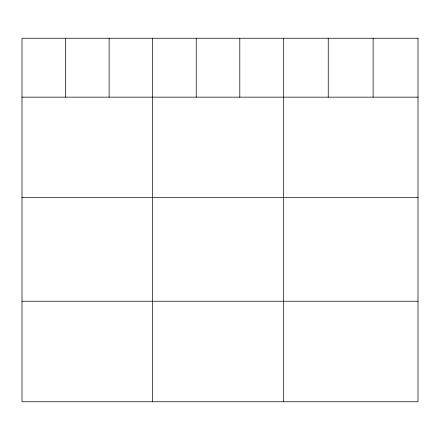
<?xml version="1.0" encoding="UTF-8"?>
<svg xmlns="http://www.w3.org/2000/svg" width="440" height="440" viewBox="0 0 440 440"><rect width="100%" height="100%" fill="white"/><g stroke="black" fill="none" stroke-linecap="round" stroke-linejoin="round"><path stroke-width="0.66" d="M22 97.158L418 97.158M22 197.676L418 197.676M22 301.241L418 301.241M373.12 38.242L373.12 97.158M328.24 38.242L328.24 97.158M283.36 38.242L283.36 401.759M239.8 38.242L239.8 97.158M196.24 38.242L196.24 97.158M152.68 38.242L152.68 401.759M109.12 38.242L109.12 97.158M65.56 38.242L65.56 97.158M418 38.242L22 38.242L22 401.759L418 401.759L418 38.242"/></g></svg>
